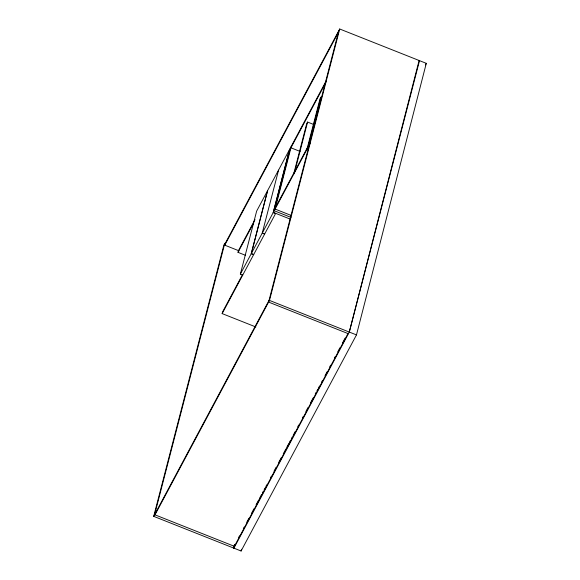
<?xml version="1.0" encoding="UTF-8"?>
<svg xmlns="http://www.w3.org/2000/svg" width="580" height="580" viewBox="0 0 580 580"><rect width="100%" height="100%" fill="white"/><g stroke="black" fill="none" stroke-linecap="round" stroke-linejoin="round"><path stroke-width="0.87" d="M233.907 548.158L349.29 332.064L419.108 60.494L426.293 63.336L356.475 334.906L241.091 551L233.907 548.158L234.806 544.656M241.091 551L241.541 549.245M153.707 516.352L223.923 244.934L224.815 243.267L154.599 514.678L153.707 516.352L233.508 547.999L348 333.572M238.975 250.806L224.764 245.166L225.214 243.426L339.706 29L419.507 60.653L349.29 332.064L356.475 334.906M255.852 326.975L222.162 313.606L222.611 311.866L242.585 274.463M245.594 255.352L238.01 252.344L238.46 250.603L255.033 219.566M240.352 274.108L256.65 211.106L267.539 190.719L251.234 253.728L240.352 274.108L242.744 275.058M253.728 254.489L251.336 253.54L267.634 190.53L278.523 170.15M251.336 253.54L262.218 233.153L278.618 169.962L289.507 149.575L273.202 212.585L262.32 232.971L264.712 233.921M290.116 219.066L273.303 212.396L289.601 149.393L326.286 80.692M290.493 147.719L274.195 210.729L291.008 217.399M291.385 146.051L275.087 209.061L291.058 215.398M293.552 174.493L306.689 123.728L307.581 122.061L313.476 124.403M294.219 173.703L307.581 122.061M306.914 149.473L320.044 98.709L320.936 97.041L307.806 147.806M338.814 30.667L268.598 302.086L348.399 333.732M269.055 300.339L155.447 513.097L154.998 514.837L269.49 300.418L339.706 29M233.508 547.999L234.189 545.374M234.849 544.577L234.4 546.331L154.599 514.678M224.764 245.166L338.365 32.415M325.837 82.44L290.935 147.799L300.179 151.467M238.01 252.344L253.736 222.901M275.536 207.314L310.438 141.955M273.303 212.396L309.988 143.702M222.162 313.606L275.696 213.346M425.437 64.931L426.293 63.336M238.677 537.428L239.533 535.818M243.346 528.67L244.209 527.053M246.746 522.304L248.893 518.288M251.423 513.554L253.996 508.725M256.092 504.803L258.68 499.96M259.492 498.43L261.616 494.457M262.464 492.862L263.356 491.195M264.168 489.679L265.017 488.092M265.908 486.417L266.764 484.822M270.541 477.746L271.44 476.057M273.992 471.279L276.123 467.291M278.675 462.514L281.227 457.729M283.286 453.872L285.904 448.963M286.759 447.368L288.883 443.388M289.275 442.656L290.587 440.198M291.435 438.603L292.291 437.001M293.139 435.421L295.271 431.426M297.823 426.655L298.678 425.046M302.499 417.89L303.362 416.28M305.906 411.517L308.045 407.508M310.583 402.752L313.149 397.945M315.266 393.987L316.129 392.363M316.963 390.797L317.833 389.173M318.666 387.607L319.536 385.99M321.646 382.032L322.516 380.408M325.054 375.659L327.178 371.671M329.73 366.894L330.636 365.19M334.413 358.128L335.262 356.533M337.814 351.748L339.945 347.768M342.497 342.983L345.049 338.205M273.202 212.585L275.601 213.534M262.218 233.153L264.618 234.102M251.234 253.728L253.634 254.678M269.49 300.418L349.29 332.064"/></g></svg>
